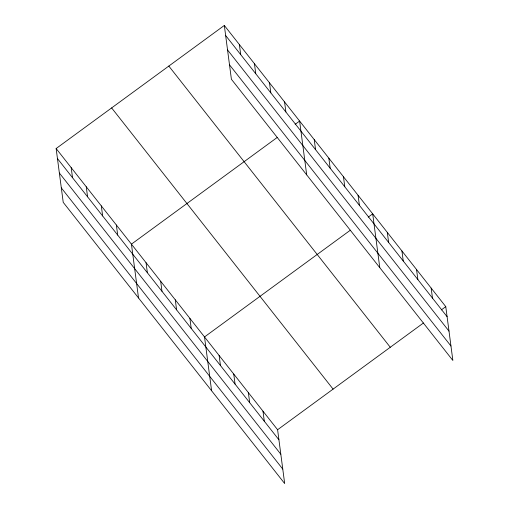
<?xml version="1.0" encoding="UTF-8"?>
<svg xmlns="http://www.w3.org/2000/svg" width="509" height="509" viewBox="0 0 509 509"><rect width="100%" height="100%" fill="white"/><g stroke="black" fill="none" stroke-linecap="round" stroke-linejoin="round"><path stroke-width="0.76" d="M56.136 148.539L277.596 429.736L284.677 483.55L63.224 202.353L56.136 148.539L224.323 25.45L445.776 306.647L452.864 360.461L231.404 79.264L224.323 25.45M277.29 137.398L131.437 244.142L138.518 297.962M295.15 124.323L299.616 121.059L306.698 174.873M350.37 230.195L204.516 336.939L211.598 390.753M368.23 217.12L372.696 213.85L379.784 267.67M277.596 429.736L423.45 322.986M441.309 309.917L445.776 306.647M225.64 35.49L447.099 316.687M227.542 49.939L449.002 331.136M229.502 64.821L450.961 346.018M168.823 66.068L390.276 347.265M111.636 107.921L333.096 389.118M57.46 158.579L278.913 439.776M59.362 173.022L280.815 454.219M61.322 187.904L282.775 469.101M431.161 288.088L432.485 298.128M416.547 269.528L417.864 279.568M401.925 250.969L403.249 261.009M387.311 232.409L388.634 242.449M358.081 195.291L359.399 205.331M343.46 176.731L344.784 186.771M328.846 158.178L330.169 168.218M314.231 139.619L315.555 149.659M284.556 101.934L285.88 111.974M269.496 82.814L270.82 92.854M254.436 63.695L255.76 73.735M239.383 44.569L240.7 54.609M262.981 411.177L264.298 421.217M248.36 392.617L249.684 402.657M233.746 374.058L235.069 384.098M219.131 355.498L220.454 365.538M189.895 318.379L191.219 328.42M175.281 299.82L176.604 309.86M160.666 281.261L161.989 291.301M146.051 262.701L147.375 272.741M116.376 225.023L117.694 235.063M101.316 205.903L102.64 215.943M86.256 186.778L87.58 196.818M71.196 167.658L72.52 177.698"/></g></svg>
